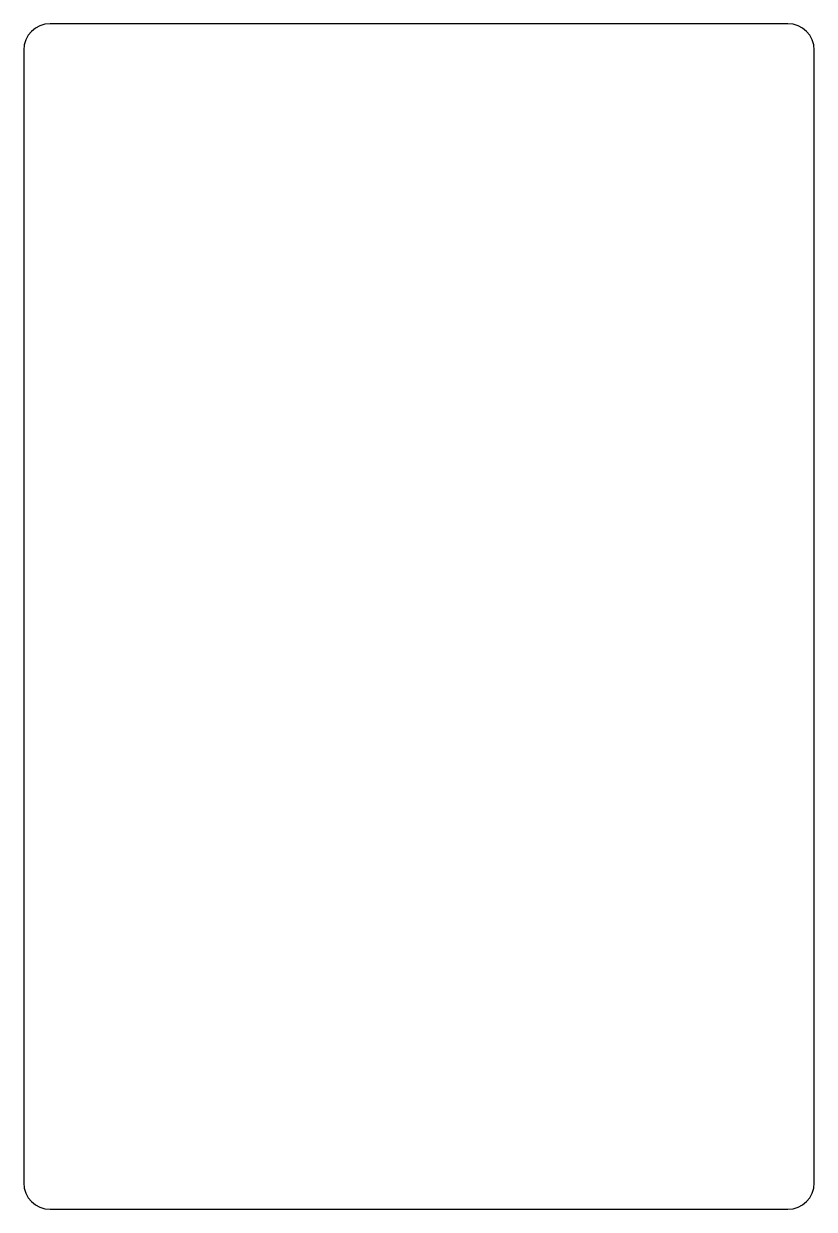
# Model space of a CAD drawing. Header units: metres. Extents: x 0 to 90, y 0 to 135.
import ezdxf

# ---------------------------------------------------------------- set-up
doc = ezdxf.new("R2010")
doc.units = ezdxf.units.M

msp = doc.modelspace()

# ---------------------------------------------------------------- linework, layer by layer
at = {"layer": 'Edge.Cuts'}
for p, q in [((87, 135), (3, 135)), ((0, 132), (0, 3)), ((90, 3), (90, 132)), ((3, 0), (87, 0))]:
    msp.add_line(p, q, dxfattribs=at)
for centre, start, end in [((3, 132), 90, 180), ((87, 132), 0, 90), ((3, 3), 180, 270), ((87, 3), 270, 360)]:
    msp.add_arc(centre, 3, start, end, dxfattribs=at)

doc.saveas('drawing.dxf')
